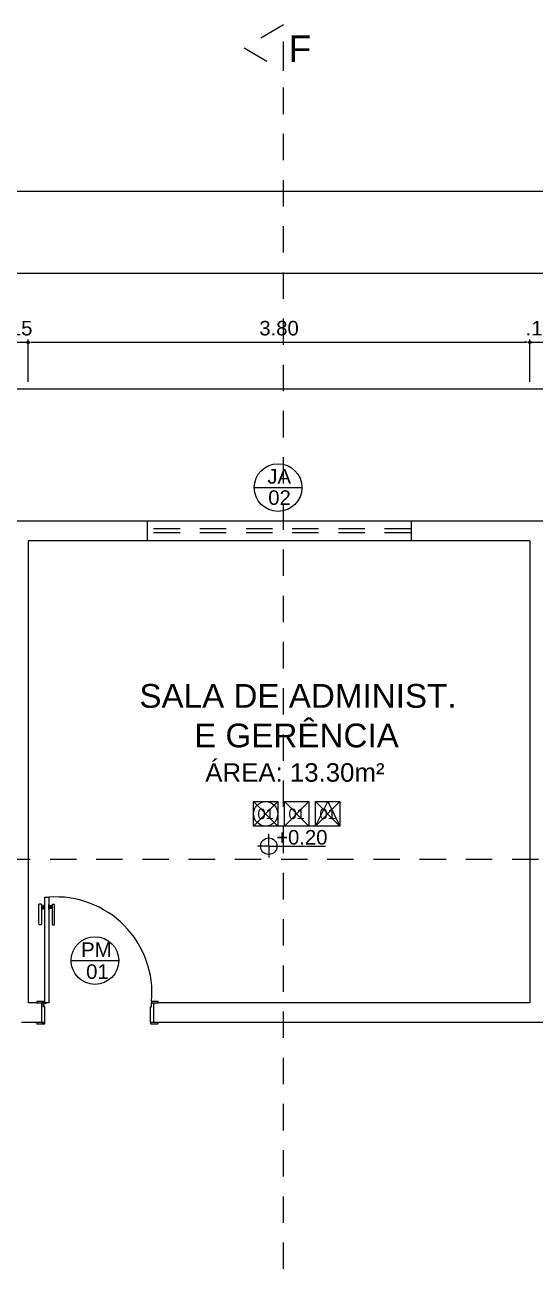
# Model space of a CAD drawing. Header units: millimetres. Extents: x 2125 to 3408, y 1171 to 1686.
# Drawn here: x 2452.23 to 2456.1, y 1448.91 to 1458.36 of the extents above; entities that cross this region are included whole.
import ezdxf
from ezdxf.enums import TextEntityAlignment as Align

# ---------------------------------------------------------------- set-up
doc = ezdxf.new("R2010")
doc.units = ezdxf.units.MM
doc.linetypes.add('CONTORNO_QUADRO_T', pattern=[0.35, 0.2, -0.15])
for name, color, linetype in [('CALÇADA', 252, 'Continuous'), ('cotas', 7, 'Continuous'), ('ESQUADRIA', 3, 'Continuous'), ('ESQUADRIAS', 7, 'Continuous'), ('JANELA2', 1, 'Continuous'), ('linha de corte', 1, 'Continuous'), ('PAREDE', 4, 'Continuous'), ('TEXTO01', 7, 'Continuous'), ('TEXTO02', 3, 'Continuous'), ('TEXTO03', 2, 'Continuous'), ('TEXTO_ESP_FORRO', 62, 'Continuous'), ('TEXTO_ESP_PAREDES', 10, 'Continuous'), ('TEXTO_ESP_PISO', 150, 'Continuous')]:
    doc.layers.add(name, color=color, linetype=linetype)
doc.styles.add('ARIAL', font='sanss___.ttf')
doc.styles.add('ROMANS', font='arial.ttf')
doc.styles.add('TEXTO1', font='swissko.ttf', dxfattribs={"width": 0.6, "height": 0.1})
doc.dimstyles.new('ESCALA75', dxfattribs={"dimtxt": 0.11, "dimasz": 0.02, "dimexe": 0.02, "dimexo": 0.04, "dimgap": 0.05, "dimtad": 1, "dimzin": 4, "dimdsep": 46, "dimtxsty": 'ROMANS', "dimblk1": 'PPC', "dimblk2": 'PPC', "dimsah": 1, "dimcen": 0.02, "dimclrd": 7, "dimclre": 7, "dimclrt": 3, "dimazin": 1, "dimtfac": 1, "dimtix": 1, "dimtmove": 0, "dimatfit": 3, "dimldrblk": 'PPC', "dimfxl": 0, "dimtolj": 1, "dimtzin": 12, "dimarcsym": 0})

# ---------------------------------------------------------------- blocks, each defined once
blk = doc.blocks.new('P80_02')
at = {"layer": 'ESQUADRIAS', "color": 2}
for p, q in [((0.025, 0.075), (0.025, 0.875)), ((0.025, 0.875), (0.055, 0.875)), ((0.055, 0.875), (0.055, 0.075)), ((0.055, 0.075), (0.025, 0.075))]:
    blk.add_line(p, q, dxfattribs=at)
at = {"layer": 'ESQUADRIAS', "color": 3, "linetype": 'Continuous'}
for p, q in [((-0.02, 0.6698), (-0.02, 0.8215)), ((0, 0.8215), (0, 0.6698)), ((0.023, 0.78), (0.023, 0.82)), ((0.057, 0.78), (0.057, 0.82)), ((0.08, 0.8215), (0.08, 0.6698)), ((0.1, 0.6698), (0.1, 0.8215)), ((-0.0035, 0.6668), (-0.0175, 0.6668)), ((0.0835, 0.6668), (0.0975, 0.6668))]:
    blk.add_line(p, q, dxfattribs=at)
at = {"layer": 'ESQUADRIAS', "color": 3}
for p, q in [((0, 0.8215), (-0.02, 0.8215)), ((0, 0.81), (0.023, 0.81)), ((0, 0.8), (0.023, 0.8)), ((0, 0.79), (0.023, 0.79)), ((0.023, 0.82), (0.025, 0.82)), ((0.023, 0.78), (0.025, 0.78)), ((0.057, 0.82), (0.055, 0.82)), ((0.057, 0.78), (0.055, 0.78)), ((0.08, 0.81), (0.057, 0.81)), ((0.08, 0.8), (0.057, 0.8)), ((0.08, 0.79), (0.057, 0.79)), ((0.08, 0.8215), (0.1, 0.8215))]:
    blk.add_line(p, q, dxfattribs=at)
at = {"layer": 'ESQUADRIAS'}
for p, q in [((0.0165, 0.0585), (0.0165, 0.0615)), ((0.0315, 0.0735), (0.0285, 0.0735))]:
    blk.add_line(p, q, dxfattribs=at)
at = {"layer": 'ESQUADRIAS', "color": 3}
for points in [[(0.015, 0.085), (-0.035, 0.085), (-0.035, 0.075), (0.015, 0.075)], [(0.885, 0.085), (0.835, 0.085), (0.835, 0.075), (0.885, 0.075)], [(0.025, -0.075), (0, -0.075), (-0.035, -0.075), (-0.035, -0.085), (0.025, -0.085)], [(0.885, -0.075), (0.825, -0.075), (0.825, -0.085), (0.885, -0.085)]]:
    blk.add_lwpolyline(points, close=True, dxfattribs=at)
at = {"layer": 'ESQUADRIAS', "color": 2}
for points in [[(0.025, 0.045), (0.015, 0.045), (0.015, 0.075), (0, 0.075), (0, -0.075), (0.025, -0.075)], [(0.825, 0.045), (0.835, 0.045), (0.835, 0.075), (0.85, 0.075), (0.85, -0.075), (0.825, -0.075)]]:
    blk.add_lwpolyline(points, close=True, dxfattribs=at)
at = {"layer": 'ESQUADRIAS', "color": 1}
for points in [[(0.016, 0.0705, -0.236068), (0.015, 0.0725), (0.015, 0.07), (0.015, 0.05), (0.016, 0.05)], [(0.0195, 0.074, 0.236068), (0.0175, 0.075), (0.02, 0.075), (0.04, 0.075), (0.04, 0.074)]]:
    blk.add_lwpolyline(points, format="xyb", close=True, dxfattribs=at)
at = {"layer": 'ESQUADRIAS'}
for points in [[(0.0173, 0.0625), (0.0165, 0.0615), (0.016, 0.0615)], [(0.0173, 0.0575), (0.0165, 0.0585), (0.016, 0.0585)], [(0.0173, 0.0596), (0.0175, 0.0596), (0.0175, 0.0575), (0.0173, 0.0575), (0.0173, 0.0625), (0.0175, 0.0625), (0.0175, 0.0604), (0.0173, 0.0604)], [(0.0275, 0.0727), (0.0285, 0.0735), (0.0285, 0.074)], [(0.0304, 0.0727), (0.0304, 0.0725), (0.0325, 0.0725), (0.0325, 0.0727), (0.0275, 0.0727), (0.0275, 0.0725), (0.0296, 0.0725), (0.0296, 0.0727)], [(0.0325, 0.0727), (0.0315, 0.0735), (0.0315, 0.074)]]:
    blk.add_lwpolyline(points, dxfattribs=at)
at = {"layer": 'ESQUADRIAS', "color": 1}
blk.add_circle((0.0175, 0.0725), 0.0025, dxfattribs=at)
at = {"layer": 'ESQUADRIAS'}
blk.add_arc((0.1085, 0.1477), 0.7292, 355.06362, 94.20651, dxfattribs=at)
at = {"layer": 'ESQUADRIAS', "color": 3, "linetype": 'Continuous'}
for centre, start, end in [((-0.017, 0.6698), 180, 260.53768), ((-0.003, 0.6698), 260.53768, 360), ((0.083, 0.6698), 180, 279.46232), ((0.097, 0.6698), 279.46232, 0)]:
    blk.add_arc(centre, 0.003, start, end, dxfattribs=at)
blk = doc.blocks.new('PPC')
at = {"color": 2}
blk.add_circle((0, 0), 0.5, dxfattribs=at)
blk = doc.blocks.new('*D836')
at = {"layer": 'cotas', "color": 7, "lineweight": -2, "transparency": 16777216}
for p, q in [((2452.0879, 1455.9546), (2452.0679, 1455.9546)), ((2452.1079, 1455.6546), (2452.1079, 1455.9746)), ((2452.1079, 1455.9546), (2452.2579, 1455.9546)), ((2452.2579, 1455.6546), (2452.2579, 1455.9746)), ((2452.2779, 1455.9546), (2452.2979, 1455.9546))]:
    blk.add_line(p, q, dxfattribs=at)
at = {"layer": 'DEFPOINTS', "color": 0, "transparency": 16777216}
for p in [(2452.2579, 1455.9546), (2452.1079, 1455.5544), (2452.2579, 1455.5544)]:
    blk.add_point(p, dxfattribs=at)
at = {"layer": 'cotas', "color": 7, "lineweight": -2, "transparency": 16777216, "xscale": 0.02, "yscale": 0.02, "zscale": 0.02}
blk.add_blockref('PPC', (2452.1079, 1455.9546), dxfattribs=at)
at = {"layer": 'cotas', "color": 7, "lineweight": -2, "transparency": 16777216, "xscale": 0.02, "yscale": 0.02, "zscale": 0.02, "rotation": 180}
blk.add_blockref('PPC', (2452.2579, 1455.9546), dxfattribs=at)
at = {"layer": 'cotas', "color": 3, "transparency": 16777216, "insert": (2452.1829, 1456.0607), "char_height": 0.11, "attachment_point": 5, "style": 'ROMANS'}
blk.add_mtext('\\A1;.15', dxfattribs=at)
blk = doc.blocks.new('*D837')
at = {"layer": 'cotas', "color": 7, "lineweight": -2, "transparency": 16777216}
for p, q in [((2452.2579, 1455.6546), (2452.2579, 1455.9746)), ((2452.2779, 1455.9546), (2456.0379, 1455.9546)), ((2456.0579, 1455.6546), (2456.0579, 1455.9746))]:
    blk.add_line(p, q, dxfattribs=at)
at = {"layer": 'DEFPOINTS', "color": 0, "transparency": 16777216}
for p in [(2456.0579, 1455.9546), (2452.2579, 1455.5544), (2456.0579, 1455.5544)]:
    blk.add_point(p, dxfattribs=at)
at = {"layer": 'cotas', "color": 7, "lineweight": -2, "transparency": 16777216, "xscale": 0.02, "yscale": 0.02, "zscale": 0.02, "rotation": 180}
blk.add_blockref('PPC', (2452.2579, 1455.9546), dxfattribs=at)
at = {"layer": 'cotas', "color": 7, "lineweight": -2, "transparency": 16777216, "xscale": 0.02, "yscale": 0.02, "zscale": 0.02}
blk.add_blockref('PPC', (2456.0579, 1455.9546), dxfattribs=at)
at = {"layer": 'cotas', "color": 3, "transparency": 16777216, "insert": (2454.1579, 1456.0608), "char_height": 0.11, "attachment_point": 5, "style": 'ROMANS'}
blk.add_mtext('\\A1;3.80', dxfattribs=at)
blk = doc.blocks.new('*D838')
at = {"layer": 'cotas', "color": 7, "lineweight": -2, "transparency": 16777216}
for p, q in [((2456.0379, 1455.9546), (2456.0179, 1455.9546)), ((2456.0579, 1455.6546), (2456.0579, 1455.9746)), ((2456.0579, 1455.9546), (2456.2079, 1455.9546)), ((2456.2079, 1455.6546), (2456.2079, 1455.9746)), ((2456.2279, 1455.9546), (2456.2479, 1455.9546))]:
    blk.add_line(p, q, dxfattribs=at)
at = {"layer": 'DEFPOINTS', "color": 0, "transparency": 16777216}
for p in [(2456.2079, 1455.9546), (2456.0579, 1455.5544), (2456.2079, 1455.5544)]:
    blk.add_point(p, dxfattribs=at)
at = {"layer": 'cotas', "color": 7, "lineweight": -2, "transparency": 16777216, "xscale": 0.02, "yscale": 0.02, "zscale": 0.02}
blk.add_blockref('PPC', (2456.0579, 1455.9546), dxfattribs=at)
at = {"layer": 'cotas', "color": 7, "lineweight": -2, "transparency": 16777216, "xscale": 0.02, "yscale": 0.02, "zscale": 0.02, "rotation": 180}
blk.add_blockref('PPC', (2456.2079, 1455.9546), dxfattribs=at)
at = {"layer": 'cotas', "color": 3, "transparency": 16777216, "insert": (2456.1329, 1456.0607), "char_height": 0.11, "attachment_point": 5, "style": 'ROMANS'}
blk.add_mtext('\\A1;.15', dxfattribs=at)
blk = doc.blocks.new('Esp_Pis_Par_For_Esc100')
at = {"layer": 'DEFPOINTS'}
for p, q in [((0, 0.37), (0.37, 0)), ((0.37, 0.37), (0, 0)), ((0.47, 0.37), (0.84, 0)), ((0.84, 0.37), (0.47, 0)), ((0.94, 0.37), (1.31, 0)), ((1.31, 0.37), (0.94, 0)), ((0.47, 0), (0.37, 0)), ((0.94, 0), (0.84, 0))]:
    blk.add_line(p, q, dxfattribs=at)
for points in [[(0.37, 0.37), (0.37, 0), (0, 0), (0, 0.37)], [(1.31, 0.37), (1.31, 0), (0.94, 0), (0.94, 0.37)]]:
    blk.add_lwpolyline(points, close=True, dxfattribs=at)
at = {"layer": 'TEXTO_ESP_FORRO'}
blk.add_lwpolyline([(0.94, 0), (1.125, 0.37), (1.31, 0)], close=True, dxfattribs=at)
at = {"layer": 'TEXTO_ESP_PAREDES'}
blk.add_lwpolyline([(0.84, 0.37), (0.84, 0), (0.47, 0), (0.47, 0.37)], close=True, dxfattribs=at)
at = {"layer": 'TEXTO_ESP_PISO'}
blk.add_circle((0.185, 0.185), 0.185, dxfattribs=at)
at = {"layer": 'TEXTO_ESP_FORRO', "color": 3, "linetype": 'ByBlock', "style": 'ARIAL', "text_generation_flag": 6}
blk.add_attdef('FOR', text='', height=0.16, rotation=180, dxfattribs=at).set_placement((1.125, 0.185), align=Align.MIDDLE_CENTER)
at = {"layer": 'TEXTO_ESP_PAREDES', "color": 3, "linetype": 'ByBlock', "ltscale": 0.0001, "style": 'ARIAL', "text_generation_flag": 6}
blk.add_attdef('PAR', text='', height=0.16, rotation=180, dxfattribs=at).set_placement((0.655, 0.185), align=Align.MIDDLE_CENTER)
at = {"layer": 'TEXTO_ESP_PISO', "color": 3, "linetype": 'ByBlock', "style": 'ARIAL', "text_generation_flag": 6}
blk.add_attdef('PIS', text='', height=0.16, rotation=180, dxfattribs=at).set_placement((0.185, 0.185), align=Align.MIDDLE_CENTER)
blk = doc.blocks.new('*D951')
at = {"layer": 'cotas', "color": 7, "lineweight": -2, "transparency": 16777216}
for p, q in [((2416.6079, 1456.1788), (2416.6079, 1456.4988)), ((2416.6279, 1456.4788), (2461.3879, 1456.4788)), ((2461.4079, 1456.1788), (2461.4079, 1456.4988))]:
    blk.add_line(p, q, dxfattribs=at)
at = {"layer": 'DEFPOINTS', "color": 0, "transparency": 16777216}
for p in [(2461.4079, 1456.4788), (2416.6079, 1454.6006), (2461.4079, 1454.6006)]:
    blk.add_point(p, dxfattribs=at)
at = {"layer": 'cotas', "color": 7, "lineweight": -2, "transparency": 16777216, "xscale": 0.02, "yscale": 0.02, "zscale": 0.02, "rotation": 180}
blk.add_blockref('PPC', (2416.6079, 1456.4788), dxfattribs=at)
at = {"layer": 'cotas', "color": 7, "lineweight": -2, "transparency": 16777216, "xscale": 0.02, "yscale": 0.02, "zscale": 0.02}
blk.add_blockref('PPC', (2461.4079, 1456.4788), dxfattribs=at)
at = {"layer": 'cotas', "color": 3, "transparency": 16777216, "insert": (2439.0079, 1456.585), "char_height": 0.11, "attachment_point": 5, "style": 'ROMANS'}
blk.add_mtext('\\A1;44.80', dxfattribs=at)
blk = doc.blocks.new('new block4')
at = {"layer": 'TEXTO01'}
h = blk.add_hatch(dxfattribs=at)
h.set_pattern_fill('ANGLE', color=256)
h.set_pattern_definition([(0, (-2260.456, -913.906), (0, 6.985), [5.08, -1.905]), (90, (-2260.456, -913.906), (-6.985, 4e-16), [5.08, -1.905])])
h.paths.add_polyline_path([(0, 0), (0, -0.0624, 0.414214), (0.0624, 0)])
h.paths.add_polyline_path([(0, 0), (0, 0.0624, 0.414214), (-0.0624, 0)])
for q in [(-0.0862, 0), (0, 0.093), (0.4292, 0), (0, -0.0852)]:
    blk.add_line((0, 0), q, dxfattribs=at)
blk.add_circle((0, 0), 0.0624, dxfattribs=at)

msp = doc.modelspace()

# ---------------------------------------------------------------- linework, layer by layer
at = {"linetype": 'Continuous'}
msp.add_line((2415.1079, 1457.1006), (2475.5479, 1457.1006), dxfattribs=at)
at = {"layer": 'CALÇADA', "linetype": 'Continuous'}
msp.add_line((2462.4079, 1455.6006), (2415.6079, 1455.6006), dxfattribs=at)
at = {"layer": 'ESQUADRIA', "linetype": 'CONTORNO_QUADRO_T'}
for p, q in [((2455.1579, 1454.5406), (2453.1579, 1454.5406)), ((2455.1579, 1454.5106), (2453.1579, 1454.5106))]:
    msp.add_line(p, q, dxfattribs=at)
at = {"layer": 'JANELA2', "linetype": 'Continuous'}
for p, q in [((2453.1579, 1454.6006), (2453.1579, 1454.4506)), ((2455.1579, 1454.6006), (2455.1579, 1454.4506))]:
    msp.add_line(p, q, dxfattribs=at)
at = {"layer": 'linha de corte', "linetype": 'CONTORNO_QUADRO_T'}
for p, q in [((2454.1928, 1432.1341), (2454.1928, 1458.3589)), ((2477.4728, 1452.0361), (2412.8958, 1452.0361))]:
    msp.add_line(p, q, dxfattribs=at)
msp.add_lwpolyline([(2453.8928, 1458.1856), (2454.1928, 1458.0124), (2454.1928, 1458.3589)], close=True, dxfattribs=at)
at = {"layer": 'PAREDE', "linetype": 'Continuous'}
for p, q in [((2458.0579, 1454.6006), (2428.0079, 1454.6006)), ((2456.0579, 1454.4506), (2452.2579, 1454.4506)), ((2452.2579, 1454.4506), (2452.2579, 1450.9506)), ((2456.0579, 1454.4506), (2456.0579, 1450.9506)), ((2452.3229, 1450.9506), (2452.2579, 1450.9506)), ((2456.0579, 1450.9506), (2453.2429, 1450.9506)), ((2452.3229, 1450.8006), (2452.2079, 1450.8006)), ((2456.2729, 1450.8006), (2453.2429, 1450.8006))]:
    msp.add_line(p, q, dxfattribs=at)
at = {"layer": 'TEXTO01'}
for p, q in [((2453.9702, 1454.8542), (2454.331, 1454.8542)), ((2452.5829, 1451.2704), (2452.9437, 1451.2704))]:
    msp.add_line(p, q, dxfattribs=at)
for centre in [(2454.1506, 1454.8542), (2452.7633, 1451.2704)]:
    msp.add_circle(centre, 0.1804, dxfattribs=at)

# ---------------------------------------------------------------- block references
at = {"layer": 'ESQUADRIAS'}
msp.add_blockref('P80_02', (2452.3579, 1450.8756), dxfattribs=at)
at = {"layer": 'TEXTO01'}
msp.add_blockref('new block4', (2454.0799, 1452.1368), dxfattribs=at)
at = {"layer": 'TEXTO02', "xscale": 0.5, "yscale": 0.5, "zscale": 0.5}
msp.add_blockref('Esp_Pis_Par_For_Esc100', (2453.9639, 1452.2894), dxfattribs=at).add_auto_attribs({'PIS': '01', 'PAR': '01', 'FOR': '01'})

# ---------------------------------------------------------------- texts
at = {"layer": 'cotas', "ltscale": 0.0001, "insert": (2454.0679, 1452.2596), "char_height": 0.11, "width": 0.503613, "attachment_point": 1, "style": 'TEXTO1'}
msp.add_mtext('\\pi0.06832;{\\fSansSerif|b0|i0|c2|p2;\\W1;+0.20}', dxfattribs=at)
at = {"layer": 'linha de corte', "ltscale": 0.0001, "insert": (2454.2303, 1458.2792), "char_height": 0.12, "width": 0.619452, "attachment_point": 1, "style": 'TEXTO1'}
msp.add_mtext('{\\fSansSerif|b0|i0|c2|p2;\\H1.6667x;\\W1;F}', dxfattribs=at)
at = {"layer": 'TEXTO01', "ltscale": 0.0001, "char_height": 0.11, "width": 0.330365, "attachment_point": 1, "style": 'TEXTO1'}
for s, insert in [('{\\fSansSerif|b0|i0|c2|p2;\\W1;JA}', (2454.0695, 1454.9937)), ('{\\fSansSerif|b0|i0|c2|p2;\\W1;02}', (2454.0762, 1454.833)), ('{\\fSansSerif|b0|i0|c2|p2;\\W1;PM}', (2452.6585, 1451.4083)), ('{\\fSansSerif|b0|i0|c2|p2;\\W1;01}', (2452.6967, 1451.242))]:
    msp.add_mtext(s, dxfattribs=dict(at, insert=insert))
at = {"layer": 'TEXTO03', "ltscale": 0.0001, "insert": (2452.4667, 1453.3658), "char_height": 0.12, "width": 3.592802, "attachment_point": 1, "style": 'TEXTO1'}
msp.add_mtext('\\pi0.63307;{\\fSansSerif|b0|i0|c2|p2;\\H1.5x;\\W1;\\C2;SALA DE ADMINIST.\\P\\pi1.0478;E GERÊNCIA\\P\\pi1.132;\\H0.77777x;\\C3;ÁREA: 13.30m²}', dxfattribs=at)

# ---------------------------------------------------------------- dimensions: what is measured, and where the dimension line sits
at = {"layer": 'cotas'}
dim = msp.add_linear_dim(base=(2461.4079, 1456.4788), p1=(2416.6079, 1454.6006), p2=(2461.4079, 1454.6006), dimstyle='ESCALA75', dxfattribs=at)
dim.commit()
dim.dimension.update_dxf_attribs({"geometry": '*D951', "text_midpoint": (2439.0079, 1456.585)})
for base, p1, p2, picture, middle in [((2452.2579, 1455.9546), (2452.1079, 1455.5544), (2452.2579, 1455.5544), '*D836', (2452.1829, 1456.0607)), ((2456.0579, 1455.9546), (2452.2579, 1455.5544), (2456.0579, 1455.5544), '*D837', (2454.1579, 1456.0608)), ((2456.2079, 1455.9546), (2456.0579, 1455.5544), (2456.2079, 1455.5544), '*D838', (2456.1329, 1456.0607))]:
    dim = msp.add_linear_dim(base=base, p1=p1, p2=p2, dimstyle='ESCALA75', override={"dimtmove": 1}, dxfattribs=at)
    dim.commit()
    dim.dimension.update_dxf_attribs({"geometry": picture, "text_midpoint": middle})

doc.saveas('drawing.dxf')
